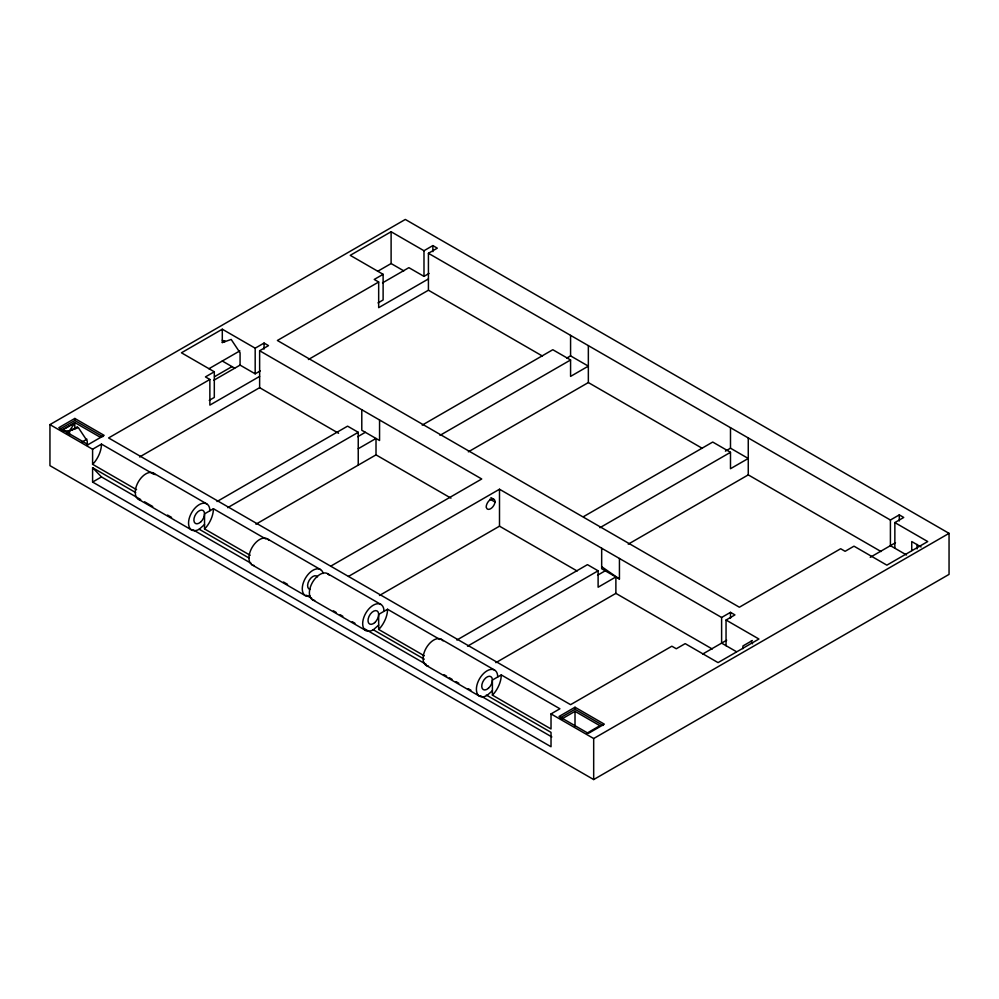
<?xml version="1.0" encoding="UTF-8"?>
<svg xmlns="http://www.w3.org/2000/svg" width="999" height="999" viewBox="0 0 999 999"><rect width="100%" height="100%" fill="white"/><g stroke="black" fill="none" stroke-linecap="round" stroke-linejoin="round"><path stroke-width="1.5" d="M136.576 489.685L92.595 464.298L94.368 462.425A20.105 11.601 -60 0 0 101.473 444.105L153.459 474.113M204.533 524.525L199.213 529.245A15.072 8.704 -60 0 1 188.549 523.089A15.072 8.704 -60 0 1 199.213 504.632A15.072 8.704 -60 0 1 209.865 510.789M250.187 555.282L204.533 528.933L206.318 527.047A20.105 11.601 -60 0 0 213.424 508.728L265.784 538.961M378.671 625.062L373.339 629.782A15.072 8.704 -60 0 1 362.674 623.626A15.072 8.704 -60 0 1 373.339 605.169A15.072 8.704 -60 0 1 384.003 611.326M424.313 655.819L378.671 629.457L380.444 627.584A20.105 11.601 -60 0 0 387.562 609.265L439.91 639.497M492.395 690.709L487.062 695.441A15.072 8.704 -60 0 1 476.398 689.285A15.072 8.704 -60 0 1 487.062 670.816A15.072 8.704 -60 0 1 497.727 676.972M492.395 695.117L494.168 693.244A20.105 11.601 -60 0 0 501.273 674.924L559.915 708.778L551.023 713.91L551.023 728.97L492.395 695.117L492.395 680.057L501.273 674.924M66.159 433.379L72.19 429.208M49.95 424.612L405.319 219.443L949.05 533.354L949.05 574.388L593.681 779.557L49.95 465.646L49.95 424.612L92.595 449.238L101.473 444.105M139.598 456.968L259.628 387.674L259.628 350.749L268.506 345.617L264.061 343.057L255.182 348.189L222.302 329.208L181.443 352.797L214.31 371.778L214.31 397.427L209.241 400.362M308.404 359.515L428.421 290.222L428.421 253.296L437.312 248.164L432.867 245.592L423.988 250.724L391.108 231.743L350.237 255.344L383.117 274.325L383.117 299.962L378.034 302.897M87.662 444.892L104.146 435.377L74.825 418.456L58.829 427.684L88.149 444.617M60.165 428.971L74.825 420.504L102.81 436.663M61.901 430.02L74.825 422.565L100.587 437.437M61.901 430.419L74.825 422.964L69.493 430.769L69.493 435.389M222.302 329.208L222.302 342.545L225 340.984M72.09 429.87L77.485 426.748M81.556 442.27L86.925 439.173M208.903 368.743L239.86 350.874M377.61 271.341L391.108 263.549L403.808 270.879M214.31 371.778L205.432 376.91L209.865 379.47L209.865 405.119L259.628 376.398M383.117 274.325L374.225 279.445L378.671 282.018L378.671 307.667L428.421 278.933M209.865 379.47L108.591 437.949L570.579 704.67L671.852 646.203L676.298 648.763L685.189 643.631L718.056 662.612L758.928 639.023L726.048 620.042L726.048 645.691M214.573 376.66L232.005 366.608M378.671 282.018L277.385 340.484L739.372 607.217L840.659 548.738L845.104 551.311L853.983 546.178L886.862 565.159L927.721 541.558L894.854 522.577L894.854 548.226M213.711 380.332L240.072 365.11L255.182 373.826L260.252 370.904M382.517 282.879L408.878 267.657L423.988 276.373L429.058 273.439M135.739 492.607L92.595 467.694L92.595 482.055L101.473 476.935L140.584 499.5M217.008 501.535L347.577 426.148L358.241 432.305L358.241 465.134M213.424 508.728L204.533 513.861L204.533 528.933M227.66 507.692L358.241 432.305M357.729 436.7L365.347 432.305M358.241 448.713L376.011 438.461L376.011 454.87L255.931 524.2M422.227 425.112L552.809 349.725L570.579 359.977L570.579 376.398L588.349 366.133L570.579 355.881L566.77 358.079M439.997 435.364L570.579 359.977M468.331 451.848L588.349 382.555L702.334 448.364M330.694 566.183L481.73 478.983L259.628 350.749M348.464 576.435L499.5 489.235L721.615 617.469L730.494 612.35L734.939 614.909L726.048 620.042M379.483 595.466L499.5 526.173L577.122 570.991M387.562 609.265L378.671 614.397L378.671 629.457M583.503 516.658L712.724 442.045L730.494 452.31L730.494 468.718L748.263 458.466L730.494 448.201L725.411 451.136M599.924 527.697L730.494 452.31M456.88 640.034L587.449 564.647L598.114 570.804L598.114 587.212L615.884 576.947L615.884 593.369L495.866 662.662M628.246 544.168L748.263 474.875L881.031 551.535M467.544 646.178L598.114 570.804M597.614 575.199L605.219 570.804M428.421 253.296L890.409 520.017L899.3 514.885L903.745 517.457L894.854 522.577M575.012 707.242L559.028 716.47L588.349 733.403L604.333 724.163L575.012 707.242L575.012 709.29L603.009 725.449M560.364 717.757L575.012 709.29M562.1 718.805L575.012 711.338L599.887 725.699L586.975 733.166M702.784 653.995L726.685 640.197M870.241 557.305L895.491 542.732M752.359 640.521L742.931 645.966L742.931 648.676M551.023 713.91L593.681 738.523L949.05 533.354M222.302 342.545L231.194 339.46L240.072 352.797L240.072 365.11M63.574 431.031L69.493 430.769L78.384 427.684L87.263 441.021L87.263 445.641M921.066 546.952L911.737 541.558L911.737 550.511M906.543 554.982L890.409 545.666L890.409 520.017M428.421 290.222L542.407 356.031M222.302 340.147L224.9 341.646M490.946 497.639L493.494 499.1M489.985 499.138L495.054 502.06A6.444 3.721 -60 0 1 491.633 508.016A6.444 3.721 -60 0 1 487.05 508.803L486.176 507.192A6.281 3.621 -60 0 1 489.46 500.337L491.77 499.013L493.756 499.188A6.281 3.621 -60 0 1 495.054 502.06M619.442 558.491L619.442 579.008L601.673 568.743L601.673 548.226M736.438 651.685L721.615 643.119L721.615 617.469M222.302 361.014L234.69 368.156M259.628 387.674L338.586 433.266M376.011 454.87L450.949 498.139M615.884 593.369L712.237 649M153.434 473.101L206.743 503.883M267.158 538.761L320.467 569.542M327.572 573.638L380.881 604.42M441.296 639.298L494.605 670.079M199.113 529.195L249.001 558.004M373.052 629.62L424.288 659.203M486.313 695.004L551.023 732.367L551.023 746.74L92.595 482.055M144.63 501.848L152.722 506.518M167.545 515.072L171.591 517.407M193.169 529.87L251.149 563.336M283.504 582.017L287.55 584.353M306.431 595.254L311.825 598.376M333.391 610.826L336.089 612.387M340.135 614.722L342.832 616.271M352.272 621.728L354.97 623.276M364.41 628.733L426.423 664.535M443.956 674.662L446.653 676.211M449.35 677.772L452.048 679.332M456.093 681.668L458.791 683.216M468.231 688.673L470.929 690.222M480.357 695.679L551.823 736.937M138.362 499.225L191.671 529.994M252.085 564.872L305.394 595.654M312.5 599.762L365.809 630.531M426.211 665.409L479.52 696.191M601.673 566.695L619.442 579.008M92.595 467.694L101.473 476.935M751.136 641.233L752.547 643.768M917.07 544.455L917.07 548.926M899.3 514.885L899.3 520.929M748.263 437.949L748.263 474.875M730.494 427.684L730.494 448.201M730.494 612.35L730.494 618.381M593.681 738.523L593.681 779.557M588.349 345.617L588.349 382.555M575.012 711.338L575.012 726.223M570.579 335.364L570.579 355.881M499.5 489.235L499.5 526.173M432.867 245.592L432.867 251.636M423.988 250.724L423.988 276.373M391.108 231.743L391.108 263.549M379.558 419.992L379.558 440.509L361.788 430.257L361.788 409.74M264.061 343.057L264.061 349.088M255.182 348.189L255.182 373.826M92.595 449.238L92.595 464.298M74.825 418.456L74.825 420.504M74.825 422.565L74.825 428.921M428.421 666.096A15.072 8.704 -60 0 1 426.211 648.001A15.072 8.704 -60 0 1 442.994 640.871M254.295 565.559A15.072 8.704 -60 0 1 252.085 547.464A15.072 8.704 -60 0 1 268.856 540.334M314.71 600.436A15.072 8.704 -60 0 1 312.5 582.342A15.072 8.704 -60 0 1 329.27 575.212M310.264 589.46A7.542 4.358 -60 0 1 309.153 580.419A7.542 4.358 -60 0 1 317.545 576.848M140.572 499.9A15.072 8.704 -60 0 1 138.362 481.805A15.072 8.704 -60 0 1 155.132 474.675M310.165 596.078A15.072 8.704 -60 0 1 305.394 578.246A15.072 8.704 -60 0 1 323.226 573.463M488.436 688.274A7.542 4.358 -60 0 0 490.834 676.598A7.542 4.358 -60 0 0 481.918 684.515A7.542 4.358 -60 0 0 488.436 688.274M200.587 522.09A7.542 4.358 -60 0 0 202.972 510.414A7.542 4.358 -60 0 0 194.056 518.319A7.542 4.358 -60 0 0 200.587 522.09M374.725 622.627A7.542 4.358 -60 0 0 377.11 610.951A7.542 4.358 -60 0 0 368.194 618.856A7.542 4.358 -60 0 0 374.725 622.627"/></g></svg>
